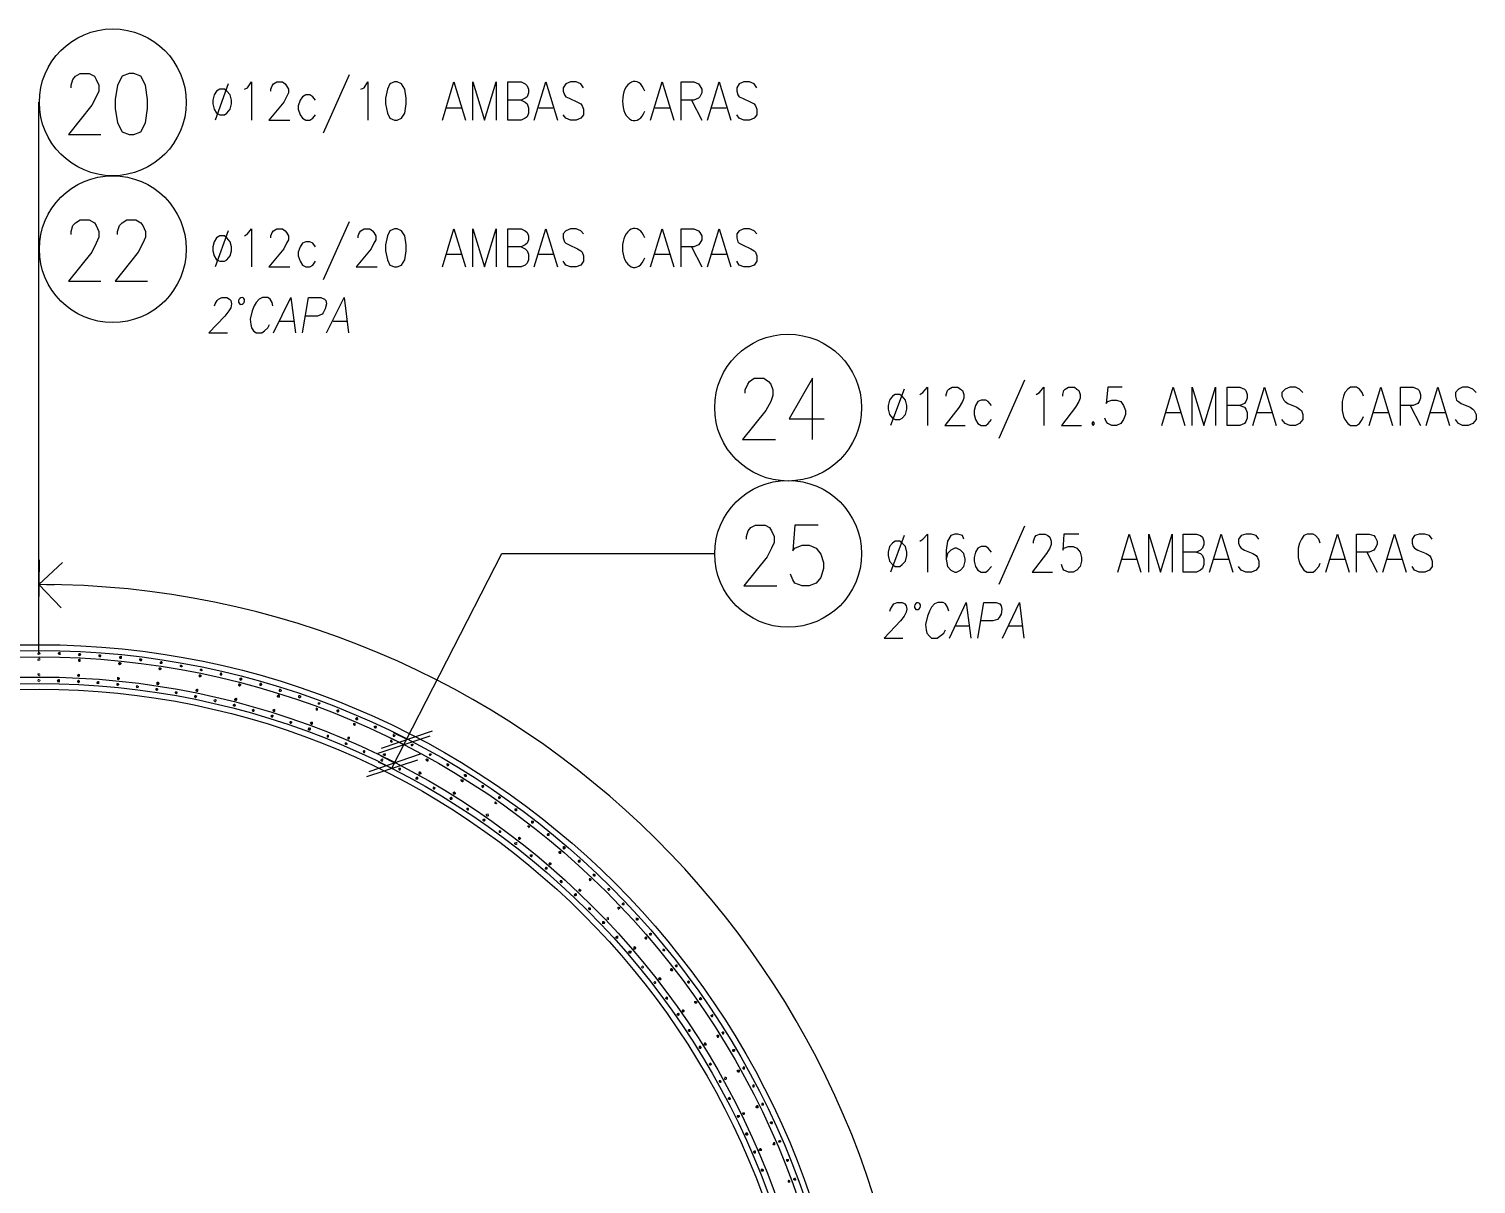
# Model space of a CAD drawing. Extents: x 157 to 1652, y -82 to 500.
# Drawn here: x 487.8 to 558.8, y 443.6 to 500.3 of the extents above; entities that cross this region are included whole.
import ezdxf

# ---------------------------------------------------------------- set-up
doc = ezdxf.new("R2010")
doc.units = 0
doc.header["$MEASUREMENT"] = 0
for name, color, linetype in [('PDF_BARRAS', 4, 'Continuous'), ('PDF_BARRAS-EN-VISTA-25', 4, 'Continuous'), ('PDF_CONTORNO-ENCOFRADO-25', 2, 'Continuous'), ('PDF_LINEAS-POS-ARMADURA', 4, 'Continuous')]:
    doc.layers.add(name, color=color, linetype=linetype)

msp = doc.modelspace()

# ---------------------------------------------------------------- hatches: boundary and pattern name
at = {"layer": 'PDF_BARRAS', "transparency": 33554559}
for points in [[(488.363, 469.656), (488.331, 469.719), (488.299, 469.751), (488.236, 469.719), (488.204, 469.688), (488.299, 469.688), (488.267, 469.656), (488.331, 469.624)], [(489.347, 469.593), (489.347, 469.719), (489.283, 469.751), (489.22, 469.719), (489.188, 469.656), (489.22, 469.624), (489.283, 469.593)], [(490.363, 469.624), (490.299, 469.688), (490.236, 469.688), (490.204, 469.624), (490.204, 469.561), (490.267, 469.529), (490.331, 469.561)], [(491.347, 469.561), (491.347, 469.593), (491.283, 469.624), (491.22, 469.624), (491.188, 469.561), (491.22, 469.497), (491.283, 469.466), (491.315, 469.497)], [(492.363, 469.466), (492.363, 469.529), (492.299, 469.561), (492.236, 469.529), (492.204, 469.497), (492.204, 469.434), (492.267, 469.402), (492.331, 469.402)], [(488.236, 469.434), (488.204, 469.37), (488.204, 469.307), (488.331, 469.307), (488.363, 469.37), (488.267, 469.37)], [(490.204, 469.402), (490.204, 469.275), (490.267, 469.243), (490.331, 469.275), (490.331, 469.307), (490.267, 469.307), (490.267, 469.339)], [(492.331, 469.148), (492.331, 469.212), (492.267, 469.243), (492.267, 469.18), (492.236, 469.18), (492.172, 469.116), (492.236, 469.085), (492.299, 469.116)], [(493.347, 469.339), (493.347, 469.402), (493.283, 469.434), (493.22, 469.434), (493.188, 469.37), (493.22, 469.307), (493.251, 469.275), (493.315, 469.275)], [(494.299, 468.894), (494.299, 468.958), (494.236, 468.989), (494.172, 468.989), (494.14, 468.926), (494.14, 468.894), (494.204, 468.831), (494.267, 468.862)], [(494.363, 469.212), (494.331, 469.275), (494.299, 469.307), (494.236, 469.275), (494.204, 469.243), (494.204, 469.18), (494.236, 469.148), (494.299, 469.148)], [(495.347, 469.021), (495.315, 469.085), (495.283, 469.116), (495.22, 469.116), (495.188, 469.085), (495.188, 469.021), (495.252, 468.989), (495.283, 468.989)], [(496.331, 468.831), (496.299, 468.894), (496.267, 468.926), (496.204, 468.926), (496.172, 468.894), (496.172, 468.831), (496.236, 468.799), (496.267, 468.799)], [(497.283, 468.64), (497.283, 468.672), (497.252, 468.735), (497.188, 468.735), (497.156, 468.672), (497.156, 468.608), (497.188, 468.577), (497.252, 468.577)], [(488.204, 468.64), (488.236, 468.577), (488.299, 468.545), (488.331, 468.577), (488.204, 468.704)], [(489.156, 468.323), (489.188, 468.259), (489.315, 468.259), (489.315, 468.386), (489.251, 468.418), (489.188, 468.386)], [(490.14, 468.577), (490.172, 468.545), (490.236, 468.513), (490.299, 468.545), (490.299, 468.64), (490.236, 468.672), (490.172, 468.64)], [(490.14, 468.291), (490.172, 468.227), (490.204, 468.196), (490.267, 468.227), (490.299, 468.291), (490.267, 468.354), (490.204, 468.386), (490.172, 468.354)], [(491.093, 468.227), (491.125, 468.164), (491.251, 468.164), (491.251, 468.291), (491.188, 468.323), (491.125, 468.291)], [(492.077, 468.196), (492.077, 468.1), (492.14, 468.069), (492.204, 468.1), (492.236, 468.132), (492.204, 468.196), (492.14, 468.227)], [(492.109, 468.513), (492.109, 468.386), (492.172, 468.354), (492.236, 468.386), (492.267, 468.45), (492.236, 468.481), (492.172, 468.513)], [(493.029, 468.037), (493.061, 467.973), (493.093, 467.942), (493.093, 468.037)], [(494.045, 468.259), (494.045, 468.132), (494.109, 468.1), (494.172, 468.132), (494.204, 468.196), (494.172, 468.259), (494.109, 468.291)], [(496.267, 468.545), (496.267, 468.608), (496.204, 468.64), (496.14, 468.64), (496.109, 468.577), (496.109, 468.545), (496.172, 468.481), (496.236, 468.513)], [(498.204, 468.1), (498.204, 468.164), (498.14, 468.196), (498.077, 468.196), (498.045, 468.132), (498.045, 468.1), (498.109, 468.037), (498.14, 468.037)], [(498.267, 468.386), (498.267, 468.45), (498.236, 468.481), (498.172, 468.481), (498.109, 468.45), (498.109, 468.386), (498.172, 468.323), (498.236, 468.354)], [(499.252, 468.132), (499.22, 468.196), (499.188, 468.227), (499.125, 468.227), (499.093, 468.164), (499.093, 468.1), (499.125, 468.069), (499.188, 468.069)], [(493.982, 467.91), (494.013, 467.846), (494.077, 467.815), (494.14, 467.878), (494.14, 467.942), (494.077, 467.973), (494.013, 467.973)], [(494.934, 467.751), (494.966, 467.688), (495.029, 467.656), (495.093, 467.719), (495.093, 467.783), (495.029, 467.815), (494.966, 467.815)], [(495.886, 467.561), (495.918, 467.497), (495.95, 467.466), (496.013, 467.497), (496.045, 467.561), (496.045, 467.592), (495.982, 467.624), (495.918, 467.624)], [(496.077, 467.783), (496.109, 467.846), (496.109, 467.91), (496.045, 467.942), (495.982, 467.91), (495.95, 467.846), (496.045, 467.846)], [(497.855, 467.434), (497.855, 467.37), (497.918, 467.339), (497.982, 467.339), (498.013, 467.402), (498.013, 467.466), (497.95, 467.497), (497.886, 467.466)], [(497.791, 467.148), (497.791, 467.085), (497.855, 467.053), (497.918, 467.053), (497.95, 467.116), (497.918, 467.18), (497.886, 467.212), (497.823, 467.18)], [(498.712, 466.894), (498.744, 466.831), (498.775, 466.799), (498.839, 466.799), (498.871, 466.862), (498.871, 466.894), (498.807, 466.958), (498.744, 466.926)], [(499.632, 466.608), (499.664, 466.545), (499.696, 466.513), (499.759, 466.513), (499.791, 466.577), (499.791, 466.64), (499.728, 466.672), (499.664, 466.64)], [(499.728, 466.894), (499.759, 466.831), (499.791, 466.799), (499.855, 466.799), (499.886, 466.862), (499.886, 466.926), (499.823, 466.958), (499.759, 466.926)], [(501.982, 466.894), (501.982, 466.958), (501.95, 466.989), (501.886, 467.021), (501.855, 466.958), (501.855, 466.894), (501.886, 466.862), (501.95, 466.862)], [(502.077, 467.18), (502.109, 467.243), (502.045, 467.275), (501.982, 467.275), (501.95, 467.243), (501.95, 467.18), (501.982, 467.148), (502.045, 467.148)], [(503.029, 466.831), (503.029, 466.862), (502.998, 466.926), (502.934, 466.926), (502.871, 466.894), (502.871, 466.831), (502.934, 466.767), (502.966, 466.767)], [(500.553, 466.291), (500.585, 466.259), (500.617, 466.196), (500.68, 466.227), (500.712, 466.259), (500.712, 466.323), (500.648, 466.354), (500.617, 466.354)], [(501.474, 465.973), (501.474, 465.91), (501.537, 465.878), (501.601, 465.878), (501.569, 465.942), (501.537, 465.973), (501.569, 465.973), (501.569, 466.037), (501.505, 466.037)], [(501.569, 466.259), (501.601, 466.196), (501.632, 466.164), (501.696, 466.164), (501.728, 466.227), (501.728, 466.291), (501.696, 466.323), (501.632, 466.323)], [(503.823, 466.164), (503.823, 466.227), (503.791, 466.259), (503.728, 466.259), (503.696, 466.227), (503.696, 466.164), (503.728, 466.132), (503.791, 466.1)], [(503.95, 466.418), (503.95, 466.481), (503.918, 466.545), (503.855, 466.545), (503.823, 466.513), (503.791, 466.45), (503.855, 466.386), (503.918, 466.386)], [(504.871, 466.037), (504.871, 466.069), (504.839, 466.132), (504.775, 466.132), (504.712, 466.1), (504.712, 466.037), (504.775, 466.069), (504.807, 466.069)], [(502.394, 465.624), (502.394, 465.561), (502.426, 465.529), (502.49, 465.529), (502.521, 465.592), (502.521, 465.656), (502.49, 465.688), (502.426, 465.688)], [(503.283, 465.275), (503.283, 465.212), (503.315, 465.18), (503.379, 465.18), (503.442, 465.212), (503.41, 465.275), (503.379, 465.307), (503.315, 465.307)], [(503.41, 465.529), (503.41, 465.497), (503.442, 465.434), (503.505, 465.434), (503.537, 465.497), (503.537, 465.561), (503.505, 465.592), (503.442, 465.592)], [(505.632, 465.307), (505.632, 465.37), (505.601, 465.434), (505.537, 465.434), (505.506, 465.402), (505.506, 465.339), (505.537, 465.307), (505.601, 465.275)], [(505.759, 465.592), (505.791, 465.656), (505.728, 465.688), (505.696, 465.719), (505.632, 465.688), (505.632, 465.624), (505.664, 465.561), (505.728, 465.561)], [(506.648, 465.148), (506.68, 465.212), (506.648, 465.243), (506.585, 465.243), (506.521, 465.212), (506.521, 465.148), (506.553, 465.116), (506.617, 465.116)], [(504.172, 464.862), (504.172, 464.831), (504.204, 464.767), (504.267, 464.767), (504.299, 464.831), (504.299, 464.894), (504.267, 464.926), (504.204, 464.926)], [(505.125, 464.45), (505.093, 464.513), (505.029, 464.45)], [(505.156, 464.735), (505.156, 464.672), (505.22, 464.64), (505.283, 464.64), (505.315, 464.672), (505.315, 464.735), (505.283, 464.767), (505.22, 464.767)], [(507.41, 464.386), (507.41, 464.45), (507.379, 464.513), (507.347, 464.45), (507.315, 464.45), (507.252, 464.418), (507.283, 464.386), (507.347, 464.354)], [(507.537, 464.672), (507.569, 464.735), (507.506, 464.767), (507.474, 464.767), (507.41, 464.735), (507.41, 464.704), (507.442, 464.64), (507.506, 464.64)], [(505.918, 464.037), (505.918, 463.973), (505.95, 463.91), (506.013, 463.91), (506.045, 463.973), (506.045, 464.037), (506.013, 464.069), (505.95, 464.069)], [(506.998, 463.719), (507.061, 463.751), (507.061, 463.815), (506.998, 463.878), (506.934, 463.878), (506.902, 463.846), (506.966, 463.815), (506.966, 463.783)], [(508.426, 464.164), (508.426, 464.227), (508.394, 464.259), (508.331, 464.291), (508.267, 464.259), (508.267, 464.196), (508.363, 464.196)], [(506.744, 463.561), (506.744, 463.497), (506.807, 463.466), (506.871, 463.466), (506.902, 463.497), (506.902, 463.561), (506.871, 463.624), (506.807, 463.624)], [(507.601, 463.085), (507.601, 463.021), (507.632, 462.989), (507.696, 462.989), (507.728, 463.021), (507.759, 463.085), (507.632, 463.148)], [(509.125, 463.37), (509.125, 463.434), (509.093, 463.497), (509.061, 463.434), (508.966, 463.434), (508.998, 463.37), (509.061, 463.339)], [(509.283, 463.624), (509.283, 463.688), (509.252, 463.751), (509.22, 463.688), (509.125, 463.688), (509.156, 463.624), (509.22, 463.592)], [(510.109, 463.085), (510.14, 463.148), (510.109, 463.212), (510.045, 463.212), (509.982, 463.18), (509.982, 463.148), (510.013, 463.085), (510.045, 463.053)], [(508.426, 462.577), (508.426, 462.545), (508.458, 462.481), (508.521, 462.481), (508.585, 462.513), (508.585, 462.577), (508.521, 462.64), (508.49, 462.64)], [(508.585, 462.862), (508.585, 462.799), (508.617, 462.735), (508.68, 462.735), (508.744, 462.767), (508.744, 462.831), (508.68, 462.894), (508.648, 462.894)], [(510.712, 462.418), (510.648, 462.386), (510.617, 462.323), (510.648, 462.291), (510.712, 462.259), (510.775, 462.291), (510.712, 462.323)], [(510.934, 462.545), (510.966, 462.608), (510.934, 462.64), (510.871, 462.672), (510.807, 462.64), (510.807, 462.577), (510.839, 462.513), (510.871, 462.513)], [(509.252, 462.069), (509.252, 462.005), (509.283, 461.973), (509.347, 461.942), (509.379, 462.005), (509.379, 462.069), (509.347, 462.1), (509.283, 462.1)], [(510.299, 461.751), (510.267, 461.815), (510.204, 461.783), (510.267, 461.751)], [(511.759, 461.942), (511.759, 462.069), (511.633, 462.069), (511.601, 462.005), (511.633, 461.942), (511.696, 461.91)], [(510.045, 461.529), (510.045, 461.465), (510.077, 461.434), (510.14, 461.402), (510.172, 461.434), (510.204, 461.497), (510.172, 461.561), (510.109, 461.561)], [(510.839, 460.958), (510.839, 460.894), (510.871, 460.862), (510.934, 460.862), (510.966, 460.894), (510.966, 460.958), (510.934, 460.989), (510.871, 460.989)], [(512.363, 461.116), (512.394, 461.18), (512.363, 461.212), (512.299, 461.243), (512.236, 461.212), (512.299, 461.18), (512.299, 461.085)], [(512.553, 461.339), (512.585, 461.402), (512.553, 461.465), (512.426, 461.465), (512.426, 461.339), (512.49, 461.307)], [(511.601, 460.386), (511.601, 460.323), (511.633, 460.291), (511.696, 460.259), (511.759, 460.291), (511.759, 460.354), (511.664, 460.354)], [(511.791, 460.64), (511.791, 460.577), (511.823, 460.513), (511.886, 460.513), (511.918, 460.545), (511.95, 460.608), (511.918, 460.64), (511.855, 460.672)], [(513.347, 460.735), (513.347, 460.831), (513.283, 460.862), (513.22, 460.831), (513.188, 460.767), (513.22, 460.704), (513.283, 460.704)], [(514.109, 460.069), (514.14, 460.132), (514.109, 460.196), (514.045, 460.227), (513.982, 460.196), (513.982, 460.069), (514.045, 460.037)], [(512.363, 459.783), (512.363, 459.719), (512.394, 459.688), (512.458, 459.656), (512.49, 459.688), (512.521, 459.751), (512.49, 459.815), (512.426, 459.815)], [(513.918, 459.846), (513.918, 459.973), (513.791, 459.973), (513.759, 459.91), (513.791, 459.846), (513.855, 459.815)], [(514.839, 459.402), (514.871, 459.465), (514.871, 459.529), (514.807, 459.561), (514.744, 459.529), (514.712, 459.465), (514.744, 459.402)], [(513.125, 459.18), (513.093, 459.116), (513.125, 459.053), (513.188, 459.053), (513.252, 459.085), (513.252, 459.148), (513.22, 459.18), (513.156, 459.212)], [(513.315, 459.402), (513.283, 459.339), (513.315, 459.275), (513.379, 459.275), (513.442, 459.307), (513.442, 459.37), (513.41, 459.402), (513.347, 459.434)], [(515.601, 458.735), (515.601, 458.831), (515.537, 458.862), (515.474, 458.862), (515.442, 458.799), (515.474, 458.735), (515.537, 458.704)], [(513.855, 458.545), (513.823, 458.481), (513.855, 458.418), (513.918, 458.386), (513.982, 458.418), (513.982, 458.481), (513.95, 458.545)], [(514.775, 458.1), (514.744, 458.037), (514.775, 457.973), (514.839, 457.973), (514.807, 458.037), (514.839, 458.037), (514.871, 458.1), (514.807, 458.132)], [(515.379, 458.513), (515.41, 458.577), (515.379, 458.64), (515.347, 458.577), (515.252, 458.577), (515.283, 458.513), (515.315, 458.481)], [(516.299, 458.037), (516.331, 458.069), (516.299, 458.132), (516.267, 458.164), (516.267, 458.1), (516.236, 458.069), (516.236, 458.1), (516.204, 458.037), (516.236, 458.005)], [(514.553, 457.878), (514.521, 457.815), (514.553, 457.751), (514.617, 457.751), (514.68, 457.783), (514.68, 457.878), (514.617, 457.91)], [(516.998, 457.307), (517.029, 457.37), (516.998, 457.434), (516.966, 457.465), (516.966, 457.37), (516.934, 457.37), (516.902, 457.307)], [(515.252, 457.212), (515.22, 457.148), (515.252, 457.085), (515.315, 457.053), (515.379, 457.085), (515.379, 457.148), (515.347, 457.212)], [(516.267, 456.704), (516.204, 456.735), (516.14, 456.704), (516.204, 456.672)], [(516.744, 457.243), (516.68, 457.212), (516.648, 457.18), (516.744, 457.18)], [(517.696, 456.577), (517.728, 456.64), (517.696, 456.672), (517.633, 456.704), (517.569, 456.704), (517.569, 456.577), (517.633, 456.545)], [(515.918, 456.513), (515.918, 456.386), (516.045, 456.386), (516.077, 456.45), (516.045, 456.513), (515.982, 456.545)], [(518.331, 455.815), (518.363, 455.878), (518.363, 455.942), (518.299, 455.973), (518.236, 455.942), (518.204, 455.91), (518.236, 455.846), (518.267, 455.815)], [(516.585, 455.783), (516.553, 455.751), (516.585, 455.688), (516.648, 455.656), (516.712, 455.688), (516.712, 455.815), (516.648, 455.815)], [(517.442, 455.275), (517.442, 455.148), (517.506, 455.116), (517.569, 455.148), (517.601, 455.212), (517.569, 455.275), (517.506, 455.307)], [(518.109, 455.624), (518.14, 455.688), (518.14, 455.751), (518.077, 455.783), (518.013, 455.751), (517.982, 455.688), (518.045, 455.624)], [(517.22, 455.085), (517.188, 455.021), (517.22, 454.958), (517.283, 454.926), (517.347, 454.958), (517.379, 455.021), (517.347, 455.085)], [(518.998, 455.053), (519.029, 455.116), (518.966, 455.18), (518.902, 455.18), (518.871, 455.116), (518.871, 455.085), (518.934, 455.053)], [(519.379, 454.069), (519.41, 454.132), (519.379, 454.196), (519.347, 454.227), (519.283, 454.227), (519.252, 454.164), (519.252, 454.1), (519.315, 454.069)], [(519.601, 454.259), (519.633, 454.323), (519.633, 454.386), (519.569, 454.418), (519.506, 454.386), (519.474, 454.354), (519.506, 454.291), (519.537, 454.259)], [(518.68, 453.751), (518.648, 453.688), (518.68, 453.656), (518.744, 453.624), (518.807, 453.624), (518.839, 453.688), (518.807, 453.751), (518.744, 453.783)], [(520.204, 453.465), (520.236, 453.529), (520.236, 453.561), (520.172, 453.624), (520.109, 453.592), (520.077, 453.561), (520.109, 453.497), (520.14, 453.465)], [(519.029, 452.799), (518.998, 452.735), (519.029, 452.704), (519.093, 452.672), (519.156, 452.672), (519.156, 452.799), (519.093, 452.831)], [(520.553, 452.481), (520.585, 452.513), (520.585, 452.577), (520.521, 452.608), (520.458, 452.608), (520.426, 452.577), (520.426, 452.513), (520.49, 452.481)], [(520.775, 452.64), (520.839, 452.704), (520.807, 452.767), (520.775, 452.799), (520.712, 452.799), (520.744, 452.735), (520.744, 452.64)], [(519.696, 451.878), (519.728, 451.942), (519.728, 452.005), (519.664, 452.037), (519.601, 452.005), (519.664, 451.973), (519.664, 451.942)], [(519.855, 452.196), (519.823, 452.132), (519.823, 452.069), (519.886, 452.037), (519.95, 452.069), (519.982, 452.132), (519.918, 452.196)], [(521.347, 451.815), (521.379, 451.878), (521.379, 451.942), (521.347, 451.973), (521.22, 451.91), (521.252, 451.846), (521.283, 451.815)], [(520.14, 451.211), (520.109, 451.148), (520.172, 451.085), (520.236, 451.085), (520.267, 451.148), (520.267, 451.211), (520.204, 451.243)], [(521.887, 450.958), (521.918, 451.021), (521.918, 451.085), (521.887, 451.116), (521.823, 451.116), (521.76, 451.053), (521.791, 451.021), (521.823, 450.958)], [(520.68, 450.418), (520.648, 450.354), (520.648, 450.291), (520.712, 450.259), (520.775, 450.259), (520.807, 450.323), (520.775, 450.386), (520.744, 450.418)], [(520.934, 450.577), (520.902, 450.513), (520.902, 450.45), (520.966, 450.418), (521.029, 450.418), (521.061, 450.481), (521.029, 450.545), (520.998, 450.577)], [(521.633, 450.799), (521.664, 450.862), (521.664, 450.926), (521.633, 450.958), (521.569, 450.958), (521.506, 450.894), (521.537, 450.862), (521.569, 450.799)], [(521.22, 449.434), (521.252, 449.434), (521.315, 449.497), (521.283, 449.561), (521.22, 449.592), (521.188, 449.561), (521.22, 449.529)], [(522.394, 450.1), (522.458, 450.164), (522.458, 450.227), (522.394, 450.259), (522.331, 450.259), (522.299, 450.227), (522.299, 450.164), (522.331, 450.1)], [(521.95, 448.799), (521.95, 448.735), (522.013, 448.735), (522.045, 448.799), (522.045, 448.862), (521.982, 448.894), (521.918, 448.894), (521.95, 448.831), (521.982, 448.831), (521.982, 448.799)], [(522.648, 449.085), (522.68, 449.148), (522.68, 449.211), (522.648, 449.243), (522.585, 449.243), (522.521, 449.211), (522.521, 449.148), (522.585, 449.085)], [(522.902, 449.243), (522.934, 449.275), (522.934, 449.338), (522.902, 449.402), (522.839, 449.402), (522.807, 449.338), (522.807, 449.275), (522.839, 449.243)], [(521.664, 448.735), (521.633, 448.672), (521.633, 448.64), (521.696, 448.577), (521.76, 448.608), (521.791, 448.64), (521.76, 448.704), (521.728, 448.735)], [(523.379, 448.354), (523.41, 448.418), (523.41, 448.481), (523.379, 448.513), (523.315, 448.513), (523.283, 448.45), (523.283, 448.418), (523.315, 448.354)], [(522.109, 447.878), (522.077, 447.846), (522.077, 447.783), (522.14, 447.815), (522.236, 447.815), (522.236, 447.846), (522.172, 447.91)], [(523.569, 447.338), (523.601, 447.37), (523.601, 447.434), (523.569, 447.497), (523.506, 447.497), (523.442, 447.434), (523.442, 447.37), (523.506, 447.338)], [(523.823, 447.465), (523.855, 447.497), (523.855, 447.561), (523.823, 447.624), (523.76, 447.624), (523.728, 447.561), (523.728, 447.497), (523.76, 447.465)], [(522.553, 447.021), (522.521, 446.958), (522.521, 446.926), (522.585, 446.862), (522.648, 446.894), (522.68, 446.926), (522.68, 446.989), (522.617, 447.021)], [(522.839, 447.148), (522.775, 447.116), (522.807, 447.053), (522.839, 447.021), (522.902, 447.021), (522.934, 447.053), (522.934, 447.116), (522.902, 447.148)], [(522.966, 446.164), (522.934, 446.1), (522.934, 446.037), (522.998, 446.005), (522.998, 446.069), (523.029, 446.069), (523.093, 446.132), (523.029, 446.164)], [(524.267, 446.545), (524.299, 446.608), (524.299, 446.672), (524.267, 446.704), (524.204, 446.704), (524.14, 446.672), (524.14, 446.608)], [(523.633, 445.37), (523.601, 445.338), (523.601, 445.275), (523.664, 445.243), (523.728, 445.243), (523.76, 445.275), (523.76, 445.338), (523.696, 445.402)], [(524.394, 445.529), (524.426, 445.561), (524.426, 445.624), (524.394, 445.688), (524.331, 445.688), (524.267, 445.561), (524.331, 445.529)], [(524.648, 445.656), (524.712, 445.688), (524.712, 445.751), (524.68, 445.783), (524.648, 445.719), (524.617, 445.719), (524.553, 445.688), (524.585, 445.656)], [(523.41, 445.211), (523.379, 445.275), (523.315, 445.211), (523.347, 445.148), (523.379, 445.116), (523.442, 445.116), (523.474, 445.18), (523.41, 445.18)], [(525.029, 444.704), (525.093, 444.767), (525.093, 444.831), (525.061, 444.862), (524.998, 444.862), (524.934, 444.831), (524.934, 444.767), (524.966, 444.735)], [(523.728, 444.386), (523.696, 444.323), (523.696, 444.259), (523.76, 444.227), (523.823, 444.227), (523.855, 444.259), (523.855, 444.323), (523.791, 444.386)], [(525.41, 443.783), (525.442, 443.815), (525.442, 443.878), (525.41, 443.942), (525.347, 443.942), (525.379, 443.878), (525.379, 443.846), (525.347, 443.783)], [(525.125, 443.688), (525.156, 443.719), (525.156, 443.783), (525.125, 443.815), (525.061, 443.846), (525.029, 443.783), (525.029, 443.719), (525.061, 443.688)]]:
    msp.add_hatch(color=256, dxfattribs=at).paths.add_polyline_path(points)
h = msp.add_hatch(color=256, dxfattribs=at)
h.paths.add_polyline_path([(496.934, 467.339), (496.902, 467.339), (496.902, 467.37), (496.934, 467.37)])
h.paths.add_polyline_path([(496.998, 467.402), (496.934, 467.434), (496.871, 467.402), (496.839, 467.37), (496.871, 467.307), (496.902, 467.275), (496.966, 467.275), (496.998, 467.339)], flags=0)
h = msp.add_hatch(color=256, dxfattribs=at)
h.paths.add_polyline_path([(499.95, 467.529), (500.013, 467.497), (500.077, 467.497), (500.109, 467.529), (500.109, 467.592), (500.077, 467.656), (500.013, 467.656), (499.95, 467.592)])
h.paths.add_polyline_path([(500.013, 467.561), (500.045, 467.592), (500.045, 467.561)], flags=0)
h = msp.add_hatch(color=256, dxfattribs=at)
h.paths.add_polyline_path([(500.045, 467.815), (500.077, 467.783), (500.14, 467.783), (500.204, 467.815), (500.204, 467.878), (500.14, 467.942), (500.077, 467.942), (500.045, 467.878)])
h.paths.add_polyline_path([(500.109, 467.846), (500.109, 467.878), (500.14, 467.846)], flags=0)
h = msp.add_hatch(color=256, dxfattribs=at)
h.paths.add_polyline_path([(501.029, 467.466), (501.093, 467.466), (501.156, 467.529), (501.156, 467.592), (501.093, 467.624), (501.029, 467.624), (500.998, 467.592), (500.998, 467.529)])
h.paths.add_polyline_path([(501.061, 467.561), (501.093, 467.561), (501.061, 467.529)], flags=0)
h = msp.add_hatch(color=256, dxfattribs=at)
h.paths.add_polyline_path([(517.918, 454.354), (517.855, 454.323), (517.823, 454.291), (517.855, 454.227), (517.886, 454.196), (517.95, 454.227), (517.982, 454.259), (517.95, 454.323)])
h.paths.add_polyline_path([(517.918, 454.291), (517.918, 454.259), (517.886, 454.259), (517.886, 454.291)], flags=0)
h = msp.add_hatch(color=256, dxfattribs=at)
h.paths.add_polyline_path([(518.553, 453.465), (518.585, 453.497), (518.553, 453.561), (518.521, 453.592), (518.458, 453.561), (518.426, 453.529), (518.458, 453.465), (518.49, 453.434)])
h.paths.add_polyline_path([(518.521, 453.497), (518.49, 453.497), (518.49, 453.529), (518.521, 453.529)], flags=0)

# ---------------------------------------------------------------- linework, layer by layer
at = {"layer": 'PDF_BARRAS', "lineweight": 0}
for points in [[(488.236, 469.688, 0.0635, 0.0635, 0), (488.236, 469.64, 0.0568, 0.0568, 0), (488.299, 469.608, 0, 0, 0)], [(507.363, 464.481, 0.0635, 0.0635, 0), (507.315, 464.481, 0.0568, 0.0568, 0), (507.252, 464.45, 0, 0, 0)], [(506.934, 463.831, 0.0635, 0.0635, 0), (506.934, 463.783, 0.0568, 0.0568, 0), (506.966, 463.719, 0, 0, 0)], [(510.744, 462.307, 0.0635, 0.0635, 0), (510.744, 462.354, 3.014218298659568e-14, 3.014218298659568e-14, 0), (510.712, 462.386, 0, 0, 0)], [(510.236, 461.767, 0.0635, 0.0635, 0), (510.236, 461.719, 0.0635, 0.0635, 0), (510.267, 461.688, 0.0635, 0.0635, 0), (510.331, 461.704, 0.0635, 0.0635, 0), (510.331, 461.751, 0.0568, 0.0568, 0), (510.299, 461.815, 0, 0, 0)], [(512.267, 461.196, 0.0635, 0.0635, 0), (512.267, 461.148, 3.013958138267832e-14, 3.013958138267832e-14, 0), (512.299, 461.116, 0, 0, 0)], [(514.823, 458.005, 0.0635, 0.0635, 0), (514.855, 458.005, 0.0568, 0.0568, 0), (514.886, 458.069, 0, 0, 0)], [(516.267, 458.132, 0.0635, 0.0635, 0), (516.22, 458.132, 0.0568, 0.0568, 0), (516.188, 458.069, 0, 0, 0)], [(524.664, 445.751, 0.0635, 0.0635, 0), (524.617, 445.751, 0.0568, 0.0568, 0), (524.553, 445.719, 0, 0, 0)]]:
    msp.add_lwpolyline(points, format="xyseb", dxfattribs=at)
for points in [[(488.347, 469.402), (488.299, 469.402), (488.267, 469.45)], [(488.347, 468.608), (488.331, 468.64), (488.299, 468.672), (488.236, 468.672)], [(495.966, 467.831), (496.013, 467.831), (496.045, 467.783)], [(511.744, 460.386), (511.696, 460.386), (511.633, 460.37)], [(516.172, 456.688), (516.172, 456.64), (516.172, 456.592)], [(516.236, 456.592), (516.236, 456.64), (516.236, 456.688)], [(521.934, 448.862), (521.918, 448.799), (521.918, 448.751)]]:
    msp.add_lwpolyline(points, dxfattribs=at)
for points, const_width in [([(490.299, 469.307), (490.299, 469.354), (490.236, 469.402)], 0.0635), ([(492.267, 469.212), (492.22, 469.212), (492.172, 469.148)], 0.0635), ([(488.22, 468.307), (488.251, 468.307), (488.315, 468.275)], 0.0426), ([(488.347, 468.323), (488.331, 468.354), (488.299, 468.37), (488.236, 468.402)], 0.0568), ([(493.14, 468.069), (493.109, 468.069), (493.045, 468.069)], 0.0635), ([(493.093, 467.989), (493.14, 468.005), (493.172, 468.069)], 0.0568), ([(501.585, 465.91), (501.601, 465.958), (501.601, 466.021)], 0.0635), ([(504.728, 466.021), (504.775, 466.037), (504.839, 466.005)], 0.0852), ([(505.061, 464.45), (505.061, 464.418), (505.109, 464.386), (505.172, 464.386)], 0.0635), ([(505.156, 464.418), (505.156, 464.466), (505.125, 464.513)], 0.0635), ([(508.283, 464.164), (508.347, 464.164), (508.394, 464.18)], 0.0635), ([(509.077, 463.466), (509.029, 463.466), (508.966, 463.45)], 0.0635), ([(509.236, 463.719), (509.188, 463.719), (509.125, 463.704)], 0.0635), ([(515.363, 458.608), (515.331, 458.608), (515.267, 458.608)], 0.0635), ([(516.966, 457.418), (516.918, 457.402), (516.886, 457.338)], 0.0568), ([(516.696, 457.18), (516.712, 457.132), (516.744, 457.1)], 0.0673), ([(516.76, 457.132), (516.775, 457.164), (516.775, 457.227)], 0.0635), ([(520.696, 452.767), (520.712, 452.719), (520.712, 452.656)], 0.0635), ([(519.633, 451.989), (519.601, 451.958), (519.633, 451.926), (519.664, 451.878)], 0.0673), ([(521.172, 449.545), (521.188, 449.513), (521.188, 449.45)], 0.0635), ([(522.109, 447.799), (522.156, 447.783), (522.22, 447.783)], 0.0635), ([(522.998, 446.037), (523.045, 446.037), (523.093, 446.1)], 0.0635), ([(523.442, 445.18), (523.442, 445.227), (523.41, 445.275)], 0.0635), ([(525.331, 443.926), (525.347, 443.878), (525.315, 443.815)], 0.0852)]:
    msp.add_lwpolyline(points, dxfattribs=dict(at, const_width=const_width))
at = {"layer": 'PDF_BARRAS', "transparency": 33554559}
msp.add_solid([(488.204, 468.386), (488.204, 468.323), (488.267, 468.354)], dxfattribs=at)
at = {"layer": 'PDF_BARRAS-EN-VISTA-25', "color": 5, "lineweight": 25}
for points in [[(489.855, 497.434), (489.855, 497.561), (489.95, 497.847), (490.077, 498.005), (490.299, 498.132), (490.744, 498.132), (490.998, 498.005), (491.093, 497.847), (491.22, 497.561), (491.22, 497.275), (491.093, 496.989), (490.871, 496.577), (489.728, 495.148), (491.315, 495.148)], [(489.855, 490.227), (489.855, 490.386), (489.95, 490.672), (490.077, 490.799), (490.299, 490.958), (490.744, 490.958), (490.998, 490.799), (491.093, 490.672), (491.22, 490.386), (491.22, 490.101), (491.093, 489.815), (490.871, 489.37), (489.728, 487.942), (491.315, 487.942)], [(492.14, 490.227), (492.14, 490.386), (492.236, 490.672), (492.363, 490.799), (492.585, 490.958), (493.029, 490.958), (493.283, 490.799), (493.378, 490.672), (493.505, 490.386), (493.505, 490.101), (493.378, 489.815), (493.156, 489.37), (492.013, 487.942), (493.601, 487.942)], [(522.934, 482.45), (522.934, 482.608), (523.061, 482.894), (523.156, 483.021), (523.379, 483.18), (523.855, 483.18), (524.077, 483.021), (524.204, 482.894), (524.299, 482.608), (524.299, 482.323), (524.204, 482.037), (523.95, 481.593), (522.807, 480.164), (524.426, 480.164)], [(526.236, 480.164), (526.236, 483.18), (525.093, 481.18), (526.807, 481.18)], [(522.998, 475.275), (522.998, 475.402), (523.093, 475.688), (523.22, 475.846), (523.442, 475.973), (523.918, 475.973), (524.14, 475.846), (524.236, 475.688), (524.363, 475.402), (524.363, 475.116), (524.236, 474.831), (524.013, 474.418), (522.871, 472.989), (524.49, 472.989)], [(526.521, 475.973), (525.379, 475.973), (525.283, 474.704), (525.379, 474.831), (525.728, 474.989), (526.077, 474.989), (526.426, 474.831), (526.648, 474.545), (526.775, 474.132), (526.775, 473.846), (526.648, 473.402), (526.426, 473.116), (526.077, 472.989), (525.728, 472.989), (525.379, 473.116), (525.283, 473.275), (525.156, 473.561)], [(504.934, 464.767), (507.474, 465.624)], [(505.093, 465.021), (507.601, 465.878)], [(504.49, 463.878), (506.998, 464.735)], [(504.363, 463.624), (506.871, 464.45)]]:
    msp.add_lwpolyline(points, dxfattribs=at)
msp.add_lwpolyline([(492.712, 498.132), (492.363, 498.005), (492.14, 497.561), (492.013, 496.862), (492.013, 496.418), (492.14, 495.72), (492.363, 495.275), (492.712, 495.148), (492.934, 495.148), (493.283, 495.275), (493.505, 495.72), (493.601, 496.418), (493.601, 496.862), (493.505, 497.561), (493.283, 498.005), (492.934, 498.132)], close=True, dxfattribs=at)
at = {"layer": 'PDF_BARRAS-EN-VISTA-25', "lineweight": 25}
for points in [[(503.505, 498.069), (502.236, 495.212)], [(497.569, 497.624), (496.934, 495.847)], [(498.363, 497.37), (498.521, 497.434), (498.712, 497.72), (498.712, 495.847)], [(499.664, 497.275), (499.664, 497.37), (499.728, 497.529), (499.791, 497.624), (499.95, 497.72), (500.236, 497.72), (500.363, 497.624), (500.426, 497.529), (500.521, 497.37), (500.521, 497.18), (500.426, 496.989), (500.299, 496.735), (499.569, 495.847), (500.585, 495.847)], [(504.077, 497.37), (504.236, 497.434), (504.426, 497.72), (504.426, 495.847)], [(508.077, 495.847), (508.648, 497.72), (509.22, 495.847)], [(509.569, 495.847), (509.569, 497.72), (510.14, 495.847), (510.712, 497.72), (510.712, 495.847)], [(511.95, 496.831), (512.14, 496.735), (512.236, 496.64), (512.299, 496.45), (512.299, 496.196), (512.236, 496.005), (512.14, 495.942), (511.95, 495.847), (511.283, 495.847), (511.283, 497.72), (511.95, 497.72), (512.14, 497.624), (512.236, 497.529), (512.299, 497.37), (512.299, 497.18), (512.236, 496.989), (512.14, 496.926), (511.95, 496.831), (511.283, 496.831)], [(512.585, 495.847), (513.156, 497.72), (513.728, 495.847)], [(514.998, 497.434), (514.871, 497.624), (514.648, 497.72), (514.363, 497.72), (514.14, 497.624), (514.013, 497.434), (514.013, 497.275), (514.077, 497.085), (514.14, 496.989), (514.299, 496.926), (514.712, 496.735), (514.871, 496.64), (514.934, 496.545), (514.998, 496.386), (514.998, 496.101), (514.871, 495.942), (514.648, 495.847), (514.363, 495.847), (514.14, 495.942), (514.013, 496.101)], [(518.299, 495.847), (518.871, 497.72), (519.442, 495.847)], [(519.791, 495.847), (519.791, 497.72), (520.426, 497.72), (520.648, 497.624), (520.712, 497.529), (520.807, 497.37), (520.807, 497.18), (520.712, 496.989), (520.648, 496.926), (520.426, 496.831), (519.791, 496.831)], [(521.093, 495.847), (521.664, 497.72), (522.236, 495.847)], [(523.506, 497.434), (523.379, 497.624), (523.156, 497.72), (522.871, 497.72), (522.648, 497.624), (522.521, 497.434), (522.521, 497.275), (522.585, 497.085), (522.648, 496.989), (522.807, 496.926), (523.22, 496.735), (523.379, 496.64), (523.442, 496.545), (523.506, 496.386), (523.506, 496.101), (523.379, 495.942), (523.156, 495.847), (522.871, 495.847), (522.648, 495.942), (522.521, 496.101)], [(501.855, 496.831), (501.728, 496.989), (501.569, 497.085), (501.379, 497.085), (501.22, 496.989), (501.093, 496.831), (500.998, 496.545), (500.998, 496.386), (501.093, 496.101), (501.22, 495.942), (501.379, 495.847), (501.569, 495.847), (501.728, 495.942), (501.855, 496.101)], [(508.299, 496.45), (508.998, 496.45)], [(512.807, 496.45), (513.506, 496.45)], [(518.521, 496.45), (519.22, 496.45)], [(520.299, 496.831), (520.807, 495.847)], [(521.283, 496.45), (522.013, 496.45)], [(503.505, 490.862), (502.236, 488.005)], [(497.569, 490.418), (496.934, 488.64)], [(498.363, 490.164), (498.521, 490.259), (498.712, 490.513), (498.712, 488.64)], [(499.664, 490.069), (499.664, 490.164), (499.728, 490.323), (499.791, 490.418), (499.95, 490.513), (500.236, 490.513), (500.363, 490.418), (500.426, 490.323), (500.521, 490.164), (500.521, 489.974), (500.426, 489.815), (500.299, 489.529), (499.569, 488.64), (500.585, 488.64)], [(503.95, 490.069), (503.95, 490.164), (504.013, 490.323), (504.077, 490.418), (504.236, 490.513), (504.521, 490.513), (504.648, 490.418), (504.712, 490.323), (504.807, 490.164), (504.807, 489.974), (504.712, 489.815), (504.585, 489.529), (503.855, 488.64), (504.871, 488.64)], [(508.077, 488.64), (508.648, 490.513), (509.22, 488.64)], [(509.569, 488.64), (509.569, 490.513), (510.14, 488.64), (510.712, 490.513), (510.712, 488.64)], [(511.95, 489.624), (512.14, 489.529), (512.236, 489.434), (512.299, 489.275), (512.299, 488.989), (512.236, 488.831), (512.14, 488.735), (511.95, 488.64), (511.283, 488.64), (511.283, 490.513), (511.95, 490.513), (512.14, 490.418), (512.236, 490.323), (512.299, 490.164), (512.299, 489.974), (512.236, 489.815), (512.14, 489.72), (511.95, 489.624), (511.283, 489.624)], [(512.585, 488.64), (513.156, 490.513), (513.728, 488.64)], [(514.998, 490.259), (514.871, 490.418), (514.648, 490.513), (514.363, 490.513), (514.14, 490.418), (514.013, 490.259), (514.013, 490.069), (514.077, 489.878), (514.14, 489.815), (514.299, 489.72), (514.712, 489.529), (514.871, 489.434), (514.934, 489.37), (514.998, 489.18), (514.998, 488.926), (514.871, 488.735), (514.648, 488.64), (514.363, 488.64), (514.14, 488.735), (514.013, 488.926)], [(518.299, 488.64), (518.871, 490.513), (519.442, 488.64)], [(519.791, 488.64), (519.791, 490.513), (520.426, 490.513), (520.648, 490.418), (520.712, 490.323), (520.807, 490.164), (520.807, 489.974), (520.712, 489.815), (520.648, 489.72), (520.426, 489.624), (519.791, 489.624)], [(521.093, 488.64), (521.664, 490.513), (522.236, 488.64)], [(523.506, 490.259), (523.379, 490.418), (523.156, 490.513), (522.871, 490.513), (522.648, 490.418), (522.521, 490.259), (522.521, 490.069), (522.585, 489.878), (522.648, 489.815), (522.807, 489.72), (523.22, 489.529), (523.379, 489.434), (523.442, 489.37), (523.506, 489.18), (523.506, 488.926), (523.379, 488.735), (523.156, 488.64), (522.871, 488.64), (522.648, 488.735), (522.521, 488.926)], [(501.855, 489.624), (501.728, 489.815), (501.569, 489.878), (501.379, 489.878), (501.22, 489.815), (501.093, 489.624), (500.998, 489.37), (500.998, 489.18), (501.093, 488.926), (501.22, 488.735), (501.379, 488.64), (501.569, 488.64), (501.728, 488.735), (501.855, 488.926)], [(520.299, 489.624), (520.807, 488.64)], [(508.299, 489.275), (508.998, 489.275)], [(512.807, 489.275), (513.506, 489.275)], [(518.521, 489.275), (519.22, 489.275)], [(521.283, 489.275), (522.013, 489.275)], [(536.648, 483.085), (535.379, 480.227)], [(530.744, 482.64), (530.077, 480.862)], [(531.506, 482.386), (531.664, 482.481), (531.887, 482.735), (531.887, 480.862)], [(532.807, 482.291), (532.807, 482.386), (532.871, 482.577), (532.934, 482.64), (533.093, 482.735), (533.379, 482.735), (533.506, 482.64), (533.601, 482.577), (533.664, 482.386), (533.664, 482.196), (533.601, 482.037), (533.442, 481.751), (532.744, 480.862), (533.728, 480.862)], [(537.22, 482.386), (537.379, 482.481), (537.601, 482.735), (537.601, 480.862)], [(538.521, 482.291), (538.521, 482.386), (538.585, 482.577), (538.648, 482.64), (538.807, 482.735), (539.093, 482.735), (539.22, 482.64), (539.315, 482.577), (539.379, 482.386), (539.379, 482.196), (539.315, 482.037), (539.156, 481.751), (538.458, 480.862), (539.442, 480.862)], [(541.442, 482.735), (540.744, 482.735), (540.648, 481.942), (540.744, 482.037), (540.934, 482.1), (541.156, 482.1), (541.379, 482.037), (541.506, 481.847), (541.601, 481.593), (541.601, 481.402), (541.506, 481.148), (541.379, 480.958), (541.156, 480.862), (540.934, 480.862), (540.744, 480.958), (540.648, 481.053), (540.585, 481.212)], [(543.379, 480.862), (543.95, 482.735), (544.521, 480.862)], [(544.871, 480.862), (544.871, 482.735), (545.442, 480.862), (546.014, 482.735), (546.014, 480.862)], [(547.22, 481.847), (547.442, 481.751), (547.506, 481.656), (547.569, 481.497), (547.569, 481.212), (547.506, 481.053), (547.442, 480.958), (547.22, 480.862), (546.585, 480.862), (546.585, 482.735), (547.22, 482.735), (547.442, 482.64), (547.506, 482.577), (547.569, 482.386), (547.569, 482.196), (547.506, 482.037), (547.442, 481.942), (547.22, 481.847), (546.585, 481.847)], [(547.855, 480.862), (548.426, 482.735), (548.998, 480.862)], [(550.299, 482.481), (550.141, 482.64), (549.95, 482.735), (549.664, 482.735), (549.442, 482.64), (549.283, 482.481), (549.283, 482.291), (549.379, 482.1), (549.442, 482.037), (549.569, 481.942), (550.014, 481.751), (550.141, 481.656), (550.236, 481.593), (550.299, 481.402), (550.299, 481.148), (550.141, 480.958), (549.95, 480.862), (549.664, 480.862), (549.442, 480.958), (549.283, 481.148)], [(553.283, 482.291), (553.22, 482.481), (553.093, 482.64), (552.934, 482.735), (552.649, 482.735), (552.522, 482.64), (552.363, 482.481), (552.299, 482.291), (552.236, 482.037), (552.236, 481.593), (552.299, 481.307), (552.363, 481.148), (552.522, 480.958), (552.649, 480.862), (552.934, 480.862), (553.093, 480.958), (553.22, 481.148), (553.283, 481.307)], [(553.569, 480.862), (554.141, 482.735), (554.712, 480.862)], [(555.093, 480.862), (555.093, 482.735), (555.728, 482.735), (555.95, 482.64), (556.014, 482.577), (556.077, 482.386), (556.077, 482.196), (556.014, 482.037), (555.95, 481.942), (555.728, 481.847), (555.093, 481.847)], [(556.363, 480.862), (556.934, 482.735), (557.506, 480.862)], [(558.807, 482.481), (558.649, 482.64), (558.426, 482.735), (558.141, 482.735), (557.95, 482.64), (557.791, 482.481), (557.791, 482.291), (557.855, 482.1), (557.95, 482.037), (558.077, 481.942), (558.522, 481.751), (558.649, 481.656), (558.712, 481.593), (558.807, 481.402), (558.807, 481.148), (558.649, 480.958), (558.426, 480.862), (558.141, 480.862), (557.95, 480.958), (557.791, 481.148)], [(535.029, 481.847), (534.871, 482.037), (534.744, 482.1), (534.521, 482.1), (534.363, 482.037), (534.236, 481.847), (534.172, 481.593), (534.172, 481.402), (534.236, 481.148), (534.363, 480.958), (534.521, 480.862), (534.744, 480.862), (534.871, 480.958), (535.029, 481.148)], [(555.569, 481.847), (556.077, 480.862)], [(543.601, 481.497), (544.299, 481.497)], [(548.077, 481.497), (548.807, 481.497)], [(553.791, 481.497), (554.522, 481.497)], [(556.585, 481.497), (557.283, 481.497)], [(536.648, 475.91), (535.379, 473.053)], [(530.744, 475.466), (530.077, 473.656)], [(531.506, 475.18), (531.664, 475.275), (531.887, 475.529), (531.887, 473.656)], [(533.664, 475.275), (533.601, 475.466), (533.379, 475.529), (533.22, 475.529), (533.029, 475.466), (532.871, 475.18), (532.807, 474.735), (532.807, 474.291), (532.871, 473.942), (533.029, 473.751), (533.22, 473.656), (533.315, 473.656), (533.506, 473.751), (533.664, 473.942), (533.728, 474.196), (533.728, 474.291), (533.664, 474.577), (533.506, 474.735), (533.315, 474.831), (533.22, 474.831), (533.029, 474.735), (532.871, 474.577), (532.807, 474.291)], [(537.093, 475.085), (537.093, 475.18), (537.156, 475.37), (537.22, 475.466), (537.379, 475.529), (537.664, 475.529), (537.791, 475.466), (537.887, 475.37), (537.95, 475.18), (537.95, 475.021), (537.887, 474.831), (537.728, 474.577), (537.029, 473.656), (538.014, 473.656)], [(539.315, 475.529), (538.585, 475.529), (538.521, 474.735), (538.585, 474.831), (538.807, 474.926), (539.029, 474.926), (539.22, 474.831), (539.379, 474.64), (539.442, 474.386), (539.442, 474.196), (539.379, 473.942), (539.22, 473.751), (539.029, 473.656), (538.807, 473.656), (538.585, 473.751), (538.521, 473.846), (538.458, 474.037)], [(541.22, 473.656), (541.791, 475.529), (542.363, 473.656)], [(542.744, 473.656), (542.744, 475.529), (543.315, 473.656), (543.887, 475.529), (543.887, 473.656)], [(545.093, 474.64), (545.283, 474.577), (545.379, 474.481), (545.442, 474.291), (545.442, 474.037), (545.379, 473.846), (545.283, 473.751), (545.093, 473.656), (544.426, 473.656), (544.426, 475.529), (545.093, 475.529), (545.283, 475.466), (545.379, 475.37), (545.442, 475.18), (545.442, 475.021), (545.379, 474.831), (545.283, 474.735), (545.093, 474.64), (544.426, 474.64)], [(545.728, 473.656), (546.299, 475.529), (546.871, 473.656)], [(548.141, 475.275), (548.014, 475.466), (547.791, 475.529), (547.506, 475.529), (547.283, 475.466), (547.156, 475.275), (547.156, 475.085), (547.22, 474.926), (547.283, 474.831), (547.442, 474.735), (547.855, 474.577), (548.014, 474.481), (548.077, 474.386), (548.141, 474.196), (548.141, 473.942), (548.014, 473.751), (547.791, 473.656), (547.506, 473.656), (547.283, 473.751), (547.156, 473.942)], [(551.156, 475.085), (551.093, 475.275), (550.934, 475.466), (550.807, 475.529), (550.522, 475.529), (550.363, 475.466), (550.236, 475.275), (550.141, 475.085), (550.077, 474.831), (550.077, 474.386), (550.141, 474.1), (550.236, 473.942), (550.363, 473.751), (550.522, 473.656), (550.807, 473.656), (550.934, 473.751), (551.093, 473.942), (551.156, 474.1)], [(551.442, 473.656), (552.014, 475.529), (552.585, 473.656)], [(552.934, 473.656), (552.934, 475.529), (553.569, 475.529), (553.791, 475.466), (553.855, 475.37), (553.95, 475.18), (553.95, 475.021), (553.855, 474.831), (553.791, 474.735), (553.569, 474.64), (552.934, 474.64)], [(554.236, 473.656), (554.807, 475.529), (555.379, 473.656)], [(556.649, 475.275), (556.522, 475.466), (556.299, 475.529), (556.014, 475.529), (555.791, 475.466), (555.664, 475.275), (555.664, 475.085), (555.728, 474.926), (555.791, 474.831), (555.95, 474.735), (556.363, 474.577), (556.522, 474.481), (556.585, 474.386), (556.649, 474.196), (556.649, 473.942), (556.522, 473.751), (556.299, 473.656), (556.014, 473.656), (555.791, 473.751), (555.664, 473.942)], [(535.029, 474.64), (534.871, 474.831), (534.744, 474.926), (534.521, 474.926), (534.363, 474.831), (534.236, 474.64), (534.172, 474.386), (534.172, 474.196), (534.236, 473.942), (534.363, 473.751), (534.521, 473.656), (534.744, 473.656), (534.871, 473.751), (535.029, 473.942)], [(553.442, 474.64), (553.95, 473.656)], [(541.442, 474.291), (542.172, 474.291)], [(545.95, 474.291), (546.648, 474.291)], [(551.664, 474.291), (552.363, 474.291)], [(554.426, 474.291), (555.156, 474.291)]]:
    msp.add_lwpolyline(points, dxfattribs=at)
for points in [[(497.156, 497.37), (496.998, 497.275), (496.871, 497.085), (496.807, 496.831), (496.807, 496.64), (496.871, 496.386), (496.998, 496.196), (497.156, 496.101), (497.378, 496.101), (497.505, 496.196), (497.664, 496.386), (497.728, 496.64), (497.728, 496.831), (497.664, 497.085), (497.505, 497.275), (497.378, 497.37)], [(505.728, 497.72), (505.506, 497.624), (505.379, 497.37), (505.283, 496.926), (505.283, 496.64), (505.379, 496.196), (505.506, 495.942), (505.728, 495.847), (505.855, 495.847), (506.077, 495.942), (506.236, 496.196), (506.299, 496.64), (506.299, 496.926), (506.236, 497.37), (506.077, 497.624), (505.855, 497.72)], [(497.156, 490.164), (496.998, 490.069), (496.871, 489.878), (496.807, 489.624), (496.807, 489.434), (496.871, 489.18), (496.998, 488.989), (497.156, 488.926), (497.378, 488.926), (497.505, 488.989), (497.664, 489.18), (497.728, 489.434), (497.728, 489.624), (497.664, 489.878), (497.505, 490.069), (497.378, 490.164)], [(505.728, 490.513), (505.506, 490.418), (505.379, 490.164), (505.283, 489.72), (505.283, 489.434), (505.379, 488.989), (505.506, 488.735), (505.728, 488.64), (505.855, 488.64), (506.077, 488.735), (506.236, 488.989), (506.299, 489.434), (506.299, 489.72), (506.236, 490.164), (506.077, 490.418), (505.855, 490.513)], [(530.299, 482.386), (530.172, 482.291), (530.014, 482.1), (529.95, 481.847), (529.95, 481.656), (530.014, 481.402), (530.172, 481.212), (530.299, 481.148), (530.521, 481.148), (530.648, 481.212), (530.807, 481.402), (530.871, 481.656), (530.871, 481.847), (530.807, 482.1), (530.648, 482.291), (530.521, 482.386)], [(540.014, 481.053), (539.95, 480.958), (540.014, 480.862), (540.077, 480.958)], [(530.299, 475.18), (530.172, 475.085), (530.014, 474.926), (529.95, 474.64), (529.95, 474.481), (530.014, 474.196), (530.172, 474.037), (530.299, 473.942), (530.521, 473.942), (530.648, 474.037), (530.807, 474.196), (530.871, 474.481), (530.871, 474.64), (530.807, 474.926), (530.648, 475.085), (530.521, 475.18)]]:
    msp.add_lwpolyline(points, close=True, dxfattribs=at)
at = {"layer": 'PDF_BARRAS-EN-VISTA-25', "color": 2, "lineweight": 25}
for points in [[(505.537, 465.529), (506.204, 465.18)], [(505.664, 465.783), (506.331, 465.466)], [(505.061, 464.64), (505.759, 464.291)], [(504.934, 464.354), (505.601, 464.037)]]:
    msp.add_lwpolyline(points, dxfattribs=at)
at = {"layer": 'PDF_BARRAS-EN-VISTA-25', "lineweight": 25}
for centre in [(491.902, 496.72), (491.902, 489.513), (525.045, 481.735), (525.045, 474.561)]:
    msp.add_circle(centre, 3.603, dxfattribs=at)
at = {"layer": 'PDF_BARRAS-EN-VISTA-25', "color": 5, "lineweight": 25}
for radius in [39.699, 39.381, 38.397, 38.079]:
    msp.add_circle((488.283, 430.116), radius, dxfattribs=at)
at = {"layer": 'PDF_BARRAS-EN-VISTA-25', "lineweight": 25}
for centre, major_axis, ratio, start_param, end_param in [((517.508, 496.781), (0.002, 0.962), 0.61123, 5.252365, 10.461925), ((517.506, 489.576), (0.001, 0.96), 0.615239, 5.25208, 10.45923)]:
    msp.add_ellipse(centre, major_axis=major_axis, ratio=ratio, start_param=start_param, end_param=end_param, dxfattribs=at)
at = {"layer": 'PDF_CONTORNO-ENCOFRADO-25', "lineweight": 25}
for radius in [39.984, 37.794]:
    msp.add_circle((488.283, 430.116), radius, dxfattribs=at)
at = {"layer": 'PDF_LINEAS-POS-ARMADURA', "color": 2, "lineweight": 25}
for points in [[(488.267, 469.688), (488.267, 496.735)], [(505.601, 464.037), (510.998, 474.577), (521.442, 474.577)], [(488.267, 471.846), (488.299, 474.259)], [(489.029, 473.021), (488.267, 473.053)]]:
    msp.add_lwpolyline(points, dxfattribs=at)
at = {"layer": 'PDF_LINEAS-POS-ARMADURA', "color": 3, "lineweight": 25}
for points in [[(496.902, 486.735), (496.934, 486.831), (497.029, 486.989), (497.093, 487.053), (497.252, 487.148), (497.505, 487.148), (497.632, 487.053), (497.696, 486.989), (497.728, 486.831), (497.696, 486.64), (497.601, 486.481), (497.41, 486.227), (496.617, 485.402), (497.537, 485.402)], [(499.759, 486.735), (499.728, 486.894), (499.632, 487.053), (499.505, 487.148), (499.252, 487.148), (499.093, 487.053), (498.934, 486.894), (498.839, 486.735), (498.744, 486.481), (498.648, 486.069), (498.68, 485.815), (498.712, 485.656), (498.807, 485.497), (498.934, 485.402), (499.22, 485.402), (499.347, 485.497), (499.505, 485.656), (499.601, 485.815)], [(499.791, 485.402), (500.648, 487.148), (500.871, 485.402)], [(501.22, 485.402), (501.505, 487.148), (502.109, 487.148), (502.299, 487.053), (502.363, 486.989), (502.394, 486.831), (502.331, 486.577), (502.236, 486.386), (502.172, 486.323), (501.95, 486.227), (501.347, 486.227)], [(502.394, 485.402), (503.252, 487.148), (503.474, 485.402)], [(500.109, 485.974), (500.775, 485.974)], [(502.712, 485.974), (503.379, 485.974)], [(530.045, 471.751), (530.077, 471.846), (530.172, 472.005), (530.236, 472.1), (530.394, 472.164), (530.648, 472.164), (530.775, 472.1), (530.839, 472.005), (530.871, 471.846), (530.839, 471.688), (530.744, 471.497), (530.553, 471.275), (529.76, 470.418), (530.68, 470.418)], [(532.934, 471.751), (532.871, 471.942), (532.775, 472.1), (532.648, 472.164), (532.394, 472.164), (532.236, 472.1), (532.077, 471.942), (531.982, 471.751), (531.887, 471.497), (531.791, 471.085), (531.823, 470.831), (531.855, 470.672), (531.982, 470.513), (532.077, 470.418), (532.363, 470.418), (532.49, 470.513), (532.68, 470.672), (532.775, 470.831)], [(532.966, 470.418), (533.791, 472.164), (534.014, 470.418)], [(534.363, 470.418), (534.648, 472.164), (535.252, 472.164), (535.442, 472.1), (535.506, 472.005), (535.537, 471.846), (535.506, 471.593), (535.41, 471.434), (535.315, 471.339), (535.093, 471.275), (534.49, 471.275)], [(535.569, 470.418), (536.394, 472.164), (536.617, 470.418)], [(533.252, 471.021), (533.918, 471.021)], [(535.855, 471.021), (536.521, 471.021)]]:
    msp.add_lwpolyline(points, dxfattribs=at)
at = {"layer": 'PDF_LINEAS-POS-ARMADURA', "lineweight": 25}
msp.add_lwpolyline([(489.442, 474.132), (488.267, 473.053), (489.378, 471.91)], dxfattribs=at)
at = {"layer": 'PDF_LINEAS-POS-ARMADURA', "color": 2, "lineweight": 25}
msp.add_arc((488.283, 430.116), 42.937, 91.45019, 90, dxfattribs=at)
at = {"layer": 'PDF_LINEAS-POS-ARMADURA', "color": 3, "lineweight": 25}
for points in [[(498.074, 486.978), (498.059, 486.885), (498.113, 486.806), (498.194, 486.804)], [(498.246, 487.143), (498.165, 487.146), (498.088, 487.072), (498.074, 486.978)], [(498.194, 486.804), (498.274, 486.801), (498.351, 486.875), (498.366, 486.969)], [(498.366, 486.969), (498.38, 487.062), (498.326, 487.141), (498.246, 487.143)], [(531.248, 471.994), (531.234, 471.9), (531.288, 471.822), (531.368, 471.819)], [(531.42, 472.159), (531.34, 472.162), (531.263, 472.088), (531.248, 471.994)], [(531.368, 471.819), (531.449, 471.817), (531.526, 471.891), (531.541, 471.984)], [(531.541, 471.984), (531.555, 472.078), (531.501, 472.156), (531.42, 472.159)]]:
    msp.add_open_spline(points, degree=3, dxfattribs=at)

doc.saveas('drawing.dxf')
